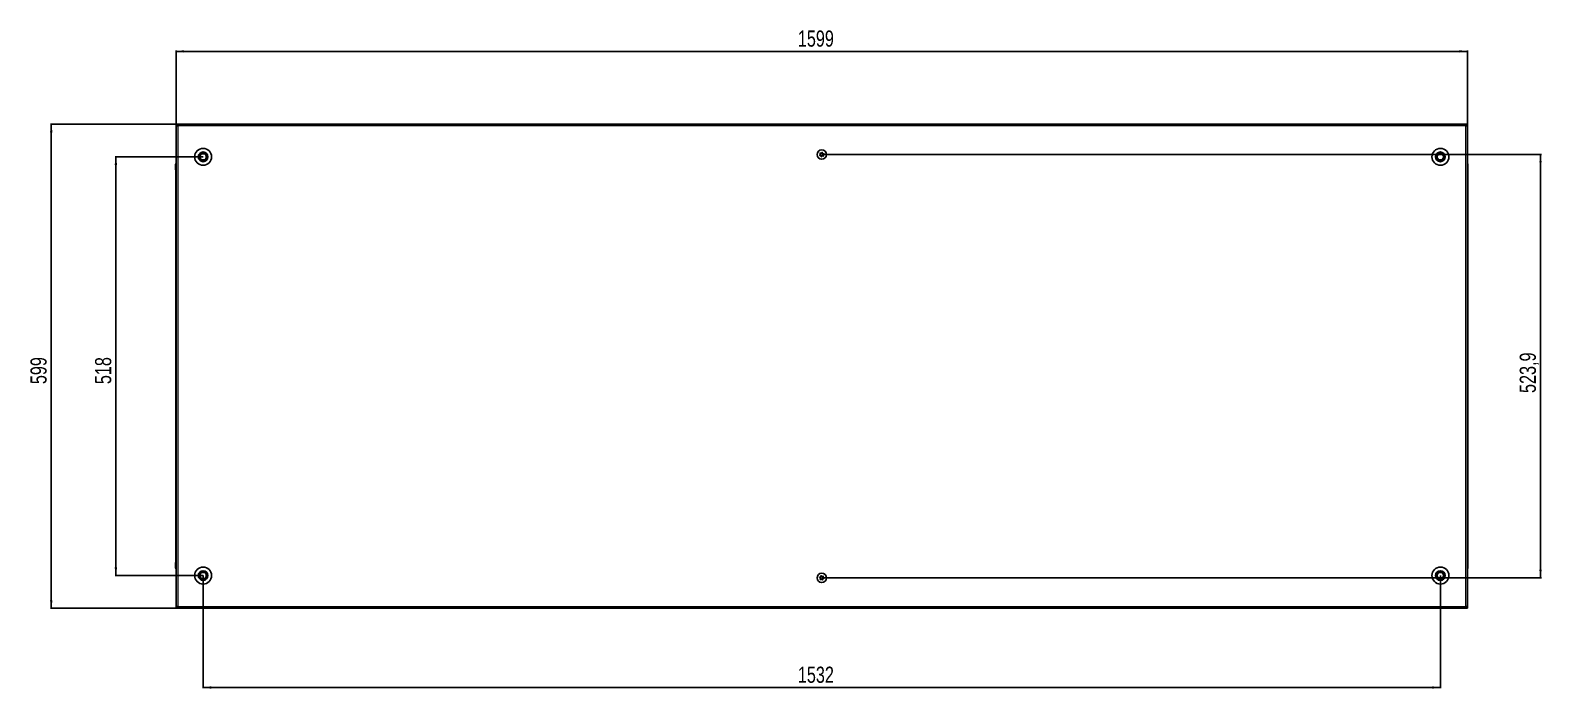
# Model space of a CAD drawing. Header units: millimetres. Extents: x 1132 to 6272, y -337 to 1933.
# Drawn here: x 1132 to 3004, y 1048 to 1863 of the extents above; entities that cross this region are included whole.
import ezdxf

# ---------------------------------------------------------------- set-up
doc = ezdxf.new("R2010")
doc.units = ezdxf.units.MM
doc.layers.add('FORMAT', color=7, linetype='Continuous')
doc.styles.add('SLDTEXTSTYLE0', font='TXT', dxfattribs={"width": 0.75})
doc.dimstyles.new('SLDDIMSTYLE0', dxfattribs={"dimtxt": 20, "dimasz": 10, "dimexe": 0, "dimexo": 0.0625, "dimgap": 5, "dimtad": 2, "dimdec": 1, "dimrnd": 1e-09, "dimzin": 12, "dimdsep": 46, "dimtxsty": 'SLDTEXTSTYLE0', "dimsah": 1, "dimcen": 0.09, "dimadec": 0, "dimazin": 3, "dimtfac": 1, "dimtofl": 0, "dimtmove": 0, "dimatfit": 3, "dimfxl": 0, "dimfrac": 2, "dimtolj": 1, "dimtzin": 12, "dimarcsym": 0})

# ---------------------------------------------------------------- blocks, each defined once
blk = doc.blocks.new('_D')
at = {"layer": 'FORMAT'}
for p, q in [((1313, 1746.6), (1157.5, 1746.6)), ((1158.5, 1147.6), (1158.5, 1746.6)), ((1313, 1147.6), (1157.5, 1147.6))]:
    blk.add_line(p, q, dxfattribs=at)
for points in [[(1158.5, 1746.6), (1156.9, 1736.6), (1160, 1736.6)], [(1158.5, 1147.6), (1160, 1157.6), (1156.9, 1157.6)]]:
    blk.add_solid(points, dxfattribs=at)
at = {"layer": 'FORMAT', "insert": (1132.7, 1424.9), "char_height": 20, "attachment_point": 1, "rotation": 90, "style": 'SLDTEXTSTYLE0'}
blk.add_mtext('599', dxfattribs=at)
blk = doc.blocks.new('_D_1')
at = {"layer": 'FORMAT'}
for p, q in [((1313, 1746.6), (1313, 1837.6)), ((2912, 1836.6), (1313, 1836.6)), ((2912, 1746.6), (2912, 1837.6))]:
    blk.add_line(p, q, dxfattribs=at)
for points in [[(1313, 1836.6), (1323, 1835.1), (1323, 1838.1)], [(2912, 1836.6), (2902, 1838.1), (2902, 1835.1)]]:
    blk.add_solid(points, dxfattribs=at)
at = {"layer": 'FORMAT', "insert": (2082.9, 1862.4), "char_height": 20, "attachment_point": 1, "style": 'SLDTEXTSTYLE0'}
blk.add_mtext('1599', dxfattribs=at)
blk = doc.blocks.new('_D_2')
at = {"layer": 'FORMAT'}
for p, q in [((1346.5, 1188.1), (1346.5, 1048.6)), ((2878.5, 1188.1), (2878.5, 1048.6)), ((1346.5, 1049.6), (2878.5, 1049.6))]:
    blk.add_line(p, q, dxfattribs=at)
for points in [[(1346.5, 1049.6), (1356.5, 1048.1), (1356.5, 1051.1)], [(2878.5, 1049.6), (2868.5, 1051.1), (2868.5, 1048.1)]]:
    blk.add_solid(points, dxfattribs=at)
at = {"layer": 'FORMAT', "insert": (2082.9, 1075.4), "char_height": 20, "attachment_point": 1, "style": 'SLDTEXTSTYLE0'}
blk.add_mtext('1532', dxfattribs=at)
blk = doc.blocks.new('_D_3')
at = {"layer": 'FORMAT'}
for p, q in [((2112.5, 1709.1), (3003.5, 1709.1)), ((3002.5, 1709.1), (3002.5, 1185.3)), ((2112.5, 1185.3), (3003.5, 1185.3))]:
    blk.add_line(p, q, dxfattribs=at)
for points in [[(3002.5, 1709.1), (3001, 1699.1), (3004, 1699.1)], [(3002.5, 1185.3), (3004, 1195.3), (3001, 1195.3)]]:
    blk.add_solid(points, dxfattribs=at)
at = {"layer": 'FORMAT', "insert": (2976.7, 1413.9), "char_height": 20, "attachment_point": 1, "rotation": 90, "style": 'SLDTEXTSTYLE0'}
blk.add_mtext('523,9', dxfattribs=at)
blk = doc.blocks.new('_D_4')
at = {"layer": 'FORMAT'}
for p, q in [((1346.5, 1706.1), (1237.5, 1706.1)), ((1238.5, 1706.1), (1238.5, 1188.1)), ((1346.5, 1188.1), (1237.5, 1188.1))]:
    blk.add_line(p, q, dxfattribs=at)
for points in [[(1238.5, 1706.1), (1236.9, 1696.1), (1240, 1696.1)], [(1238.5, 1188.1), (1240, 1198.1), (1236.9, 1198.1)]]:
    blk.add_solid(points, dxfattribs=at)
at = {"layer": 'FORMAT', "insert": (1212.7, 1424.9), "char_height": 20, "attachment_point": 1, "rotation": 90, "style": 'SLDTEXTSTYLE0'}
blk.add_mtext('518', dxfattribs=at)

msp = doc.modelspace()

# ---------------------------------------------------------------- linework, layer by layer
at = {"color": 7, "linetype": 'Continuous', "lineweight": 25}
for p, q in [((1315.09, 1746.6), (1312.99, 1746.6)), ((1312.99, 1745.1), (1312.99, 1746.6)), ((1312.99, 1745.1), (1315.09, 1745.1)), ((1312.99, 1745.1), (1312.99, 1744.5)), ((1312.99, 1744.5), (1312.99, 1149.7)), ((1312.99, 1744.5), (1315.09, 1744.5)), ((1315.09, 1746.6), (1315.09, 1744.5)), ((2909.89, 1746.6), (1315.09, 1746.6)), ((2909.89, 1744.5), (2909.89, 1746.6)), ((2911.99, 1746.6), (2909.89, 1746.6)), ((2909.89, 1745.1), (2911.99, 1745.1)), ((2909.89, 1744.5), (2911.99, 1744.5)), ((2911.99, 1745.1), (2911.99, 1746.6)), ((2911.99, 1744.5), (2911.99, 1745.1)), ((2911.99, 1149.7), (2911.99, 1744.5)), ((1312.49, 1696.6), (1312.49, 1690.1)), ((1312.49, 1690.1), (1312.49, 1696.6)), ((1312.49, 1690.1), (1312.49, 1690.1)), ((1312.99, 1690.1), (1312.49, 1690.1)), ((1312.64, 1690.1), (1312.64, 1204.1)), ((2911.99, 1697.93), (2911.99, 1697.93)), ((2911.99, 1690.1), (2912.49, 1690.1)), ((2912.34, 1204.1), (2912.34, 1690.1)), ((2912.49, 1696.6), (2912.49, 1690.1)), ((2912.49, 1690.1), (2912.49, 1696.6)), ((2912.49, 1690.1), (2912.49, 1690.1)), ((2912.49, 1690.1), (2912.49, 1690.1)), ((1312.49, 1197.6), (1312.49, 1204.1)), ((1312.49, 1204.1), (1312.49, 1204.1)), ((1312.49, 1204.1), (1312.49, 1204.1)), ((1312.49, 1204.1), (1312.49, 1197.6)), ((1312.99, 1204.1), (1312.49, 1204.1)), ((2911.99, 1204.1), (2912.49, 1204.1)), ((2912.49, 1204.1), (2912.49, 1204.1)), ((2912.49, 1197.6), (2912.49, 1204.1)), ((2912.49, 1204.1), (2912.49, 1197.6)), ((1312.99, 1196.28), (1312.99, 1196.28)), ((1315.09, 1149.7), (1312.99, 1149.7)), ((1312.99, 1149.7), (1312.99, 1149.1)), ((1315.09, 1149.1), (1312.99, 1149.1)), ((1312.99, 1149.1), (1312.99, 1147.6)), ((1312.99, 1147.6), (1315.09, 1147.6)), ((1315.09, 1149.7), (1315.09, 1147.6)), ((1315.09, 1147.6), (2909.89, 1147.6)), ((2909.89, 1147.6), (2909.89, 1149.7)), ((2911.99, 1149.7), (2909.89, 1149.7)), ((2911.99, 1149.1), (2909.89, 1149.1)), ((2909.89, 1147.6), (2911.99, 1147.6)), ((2911.99, 1149.1), (2911.99, 1149.7)), ((2911.99, 1149.1), (2911.99, 1147.6))]:
    msp.add_line(p, q, dxfattribs=at)
at = {"color": 8, "linetype": 'Continuous', "lineweight": 18}
for p, q in [((2909.89, 1744.5), (1315.09, 1744.5)), ((1315.09, 1744.5), (1315.09, 1149.7)), ((2909.89, 1149.7), (2909.89, 1744.5)), ((1312.99, 1696.6), (1312.49, 1696.6)), ((2911.99, 1696.6), (2912.49, 1696.6)), ((1312.99, 1197.6), (1312.49, 1197.6)), ((2911.99, 1197.6), (2912.49, 1197.6)), ((1315.09, 1149.7), (2909.89, 1149.7))]:
    msp.add_line(p, q, dxfattribs=at)
at = {"color": 7, "linetype": 'Continuous', "lineweight": 25}
for centre, radius in [((1346.49, 1706.1), 10.5), ((1346.49, 1706.1), 6), ((1346.49, 1706.1), 3.9), ((2112.49, 1708.95), 5.79), ((2112.49, 1708.95), 1.85), ((2878.49, 1706.1), 10.5), ((2878.49, 1706.1), 6), ((2878.49, 1706.1), 3.9), ((1346.49, 1188.1), 10.5), ((2878.49, 1188.1), 10.5), ((1346.49, 1188.1), 6), ((1346.49, 1188.1), 3.9), ((2112.49, 1185.25), 5.79), ((2112.49, 1185.25), 1.85), ((2878.49, 1188.1), 6), ((2878.49, 1188.1), 3.9)]:
    msp.add_circle(centre, radius, dxfattribs=at)
for centre, radius, start, end in [((1346.49, 1706.1), 4.62, 120, 180), ((1346.49, 1706.1), 4.62, 180, 240), ((1346.49, 1706.1), 4.62, 60, 120), ((1346.49, 1706.1), 4.62, 0, 60), ((1346.49, 1706.1), 4.62, 300, 0), ((2878.49, 1706.1), 4.62, 120, 180), ((2878.49, 1706.1), 4.62, 180, 240), ((2878.49, 1706.1), 4.62, 60, 120), ((2878.49, 1706.1), 4.62, 360, 60), ((2878.49, 1706.1), 4.62, 300, 360), ((1314.49, 1696.6), 2, 138.57492, 180), ((1314.49, 1696.6), 2, 138.59038, 180), ((1346.49, 1706.1), 4.62, 240, 300), ((2878.49, 1706.1), 4.62, 240, 300), ((2910.49, 1696.6), 2, 33.94202, 41.40962), ((2910.49, 1696.6), 2, 0, 41.40962), ((2910.49, 1696.6), 2, 0, 18.58003), ((1314.49, 1197.6), 2, 180, 198.58003), ((1314.49, 1197.6), 2, 180, 221.39416), ((1314.49, 1197.6), 2, 213.94202, 221.40962), ((1346.49, 1188.1), 4.62, 120, 180), ((1346.49, 1188.1), 4.62, 180, 240), ((1346.49, 1188.1), 4.62, 60, 120), ((1346.49, 1188.1), 4.62, 240, 300), ((1346.49, 1188.1), 4.62, 0, 60), ((1346.49, 1188.1), 4.62, 300, 0), ((2878.49, 1188.1), 4.62, 120, 180), ((2878.49, 1188.1), 4.62, 180, 240), ((2878.49, 1188.1), 4.62, 60, 120), ((2878.49, 1188.1), 4.62, 240, 300), ((2878.49, 1188.1), 4.62, 360, 60), ((2878.49, 1188.1), 4.62, 300, 360), ((2910.49, 1197.6), 2, 318.57492, 0), ((2910.49, 1197.6), 2, 318.59038, 0)]:
    msp.add_arc(centre, radius, start, end, dxfattribs=at)
for points, knots in [([(1341.87, 1706.1), (1342.2, 1706.68), (1342.77, 1707.66), (1343.59, 1709.08), (1344, 1709.79), (1344.18, 1710.1)], [0, 0, 0, 0, 0.4391308, 0.7513783, 1, 1, 1, 1]), ([(1344.18, 1702.1), (1343.85, 1702.68), (1343.28, 1703.66), (1342.46, 1705.08), (1342.05, 1705.79), (1341.87, 1706.1)], [0, 0, 0, 0, 0.4391308, 0.7513783, 1, 1, 1, 1]), ([(1344.18, 1710.1), (1344.38, 1710.1), (1345.08, 1710.1), (1346.39, 1710.1), (1347.78, 1710.1), (1348.53, 1710.1), (1348.8, 1710.1)], [0, 0, 0, 0, 0.1393293, 0.4852696, 0.8163565, 1, 1, 1, 1]), ([(1348.8, 1710.1), (1349.13, 1709.53), (1349.69, 1708.55), (1350.52, 1707.13), (1350.93, 1706.42), (1351.11, 1706.1)], [0, 0, 0, 0, 0.4391308, 0.7513783, 1, 1, 1, 1]), ([(1351.11, 1706.1), (1350.78, 1705.53), (1350.21, 1704.55), (1349.39, 1703.13), (1348.98, 1702.42), (1348.8, 1702.1)], [0, 0, 0, 0, 0.4391308, 0.7513783, 1, 1, 1, 1]), ([(2110.4, 1710.82), (2110.39, 1710.81), (2110.38, 1710.79), (2110.38, 1710.73), (2110.4, 1710.59), (2110.54, 1710.22), (2110.73, 1709.72), (2110.62, 1709.09), (2110.31, 1708.69), (2110.03, 1708.41), (2109.87, 1708.23), (2109.83, 1708.14), (2109.82, 1708.1), (2109.83, 1708.07), (2109.85, 1708.04), (2109.91, 1708), (2110.17, 1707.93), (2110.64, 1707.88), (2111.31, 1707.63), (2111.62, 1706.99), (2111.73, 1706.53), (2111.83, 1706.28), (2111.88, 1706.23), (2111.91, 1706.21), (2111.94, 1706.21), (2111.97, 1706.22), (2112.01, 1706.24), (2112.08, 1706.29), (2112.23, 1706.46), (2112.47, 1706.76), (2112.84, 1707.12), (2113.44, 1707.29), (2113.97, 1707.16), (2114.35, 1707.06), (2114.5, 1707.05), (2114.55, 1707.07), (2114.58, 1707.09), (2114.6, 1707.12), (2114.6, 1707.18), (2114.58, 1707.32), (2114.44, 1707.69), (2114.25, 1708.19), (2114.35, 1708.82), (2114.67, 1709.22), (2114.95, 1709.5), (2115.1, 1709.68), (2115.15, 1709.77), (2115.15, 1709.81), (2115.15, 1709.84), (2115.13, 1709.87), (2115.07, 1709.91), (2114.81, 1709.98), (2114.34, 1710.03), (2113.67, 1710.28), (2113.35, 1710.91), (2113.24, 1711.38), (2113.14, 1711.63), (2113.1, 1711.68), (2113.07, 1711.69), (2113.04, 1711.7), (2113, 1711.69), (2112.97, 1711.67), (2112.9, 1711.62), (2112.75, 1711.45), (2112.51, 1711.15), (2112.14, 1710.79), (2111.53, 1710.62), (2111.01, 1710.75), (2110.63, 1710.85), (2110.48, 1710.86), (2110.42, 1710.84), (2110.41, 1710.83), (2110.4, 1710.82)], [0, 0, 0, 0, 0.0020087, 0.00442, 0.0093647, 0.0255282, 0.0677053, 0.0957862, 0.1246456, 0.1503415, 0.1605194, 0.1633943, 0.1656965, 0.1672448, 0.1688741, 0.1707699, 0.1786058, 0.2119941, 0.2499945, 0.2879948, 0.3213831, 0.329219, 0.3311148, 0.3327441, 0.3342924, 0.3362166, 0.3385353, 0.3413178, 0.349662, 0.3753578, 0.4042173, 0.4322982, 0.4744753, 0.4906388, 0.4966691, 0.49844, 0.5, 0.5020087, 0.50442, 0.5093647, 0.5255282, 0.5677053, 0.5957862, 0.6246456, 0.6503415, 0.6605194, 0.6633943, 0.6656965, 0.6672448, 0.6688741, 0.6707699, 0.6786058, 0.7119941, 0.7499945, 0.7879948, 0.8213831, 0.829219, 0.8311148, 0.8327441, 0.8342924, 0.8362166, 0.8385353, 0.8413178, 0.849662, 0.8753578, 0.9042173, 0.9322982, 0.9744753, 0.9906388, 0.9966691, 0.99844, 1, 1, 1, 1]), ([(2873.87, 1706.1), (2874.2, 1706.68), (2874.77, 1707.66), (2875.59, 1709.08), (2876, 1709.79), (2876.18, 1710.1)], [0, 0, 0, 0, 0.4391308, 0.7513783, 1, 1, 1, 1]), ([(2876.18, 1702.1), (2875.85, 1702.68), (2875.28, 1703.66), (2874.46, 1705.08), (2874.05, 1705.79), (2873.87, 1706.1)], [0, 0, 0, 0, 0.4391308, 0.7513783, 1, 1, 1, 1]), ([(2876.18, 1710.1), (2876.38, 1710.1), (2877.08, 1710.1), (2878.39, 1710.1), (2879.78, 1710.1), (2880.53, 1710.1), (2880.8, 1710.1)], [0, 0, 0, 0, 0.1393293, 0.4852696, 0.8163565, 1, 1, 1, 1]), ([(2880.8, 1710.1), (2881.13, 1709.53), (2881.69, 1708.55), (2882.52, 1707.13), (2882.93, 1706.42), (2883.11, 1706.1)], [0, 0, 0, 0, 0.4391308, 0.7513783, 1, 1, 1, 1]), ([(2883.11, 1706.1), (2882.78, 1705.53), (2882.21, 1704.55), (2881.39, 1703.13), (2880.98, 1702.42), (2880.8, 1702.1)], [0, 0, 0, 0, 0.4391308, 0.7513783, 1, 1, 1, 1]), ([(1348.8, 1702.1), (1348.53, 1702.1), (1347.78, 1702.1), (1346.39, 1702.1), (1345.08, 1702.1), (1344.38, 1702.1), (1344.18, 1702.1)], [0, 0, 0, 0, 0.1836435, 0.5147304, 0.8606707, 1, 1, 1, 1]), ([(2880.8, 1702.1), (2880.53, 1702.1), (2879.78, 1702.1), (2878.39, 1702.1), (2877.08, 1702.1), (2876.38, 1702.1), (2876.18, 1702.1)], [0, 0, 0, 0, 0.1836435, 0.5147304, 0.8606707, 1, 1, 1, 1]), ([(1341.87, 1188.1), (1342.2, 1188.68), (1342.77, 1189.66), (1343.59, 1191.08), (1344, 1191.79), (1344.18, 1192.1)], [0, 0, 0, 0, 0.4391308, 0.7513783, 1, 1, 1, 1]), ([(1344.18, 1184.1), (1343.85, 1184.68), (1343.28, 1185.66), (1342.46, 1187.08), (1342.05, 1187.79), (1341.87, 1188.1)], [0, 0, 0, 0, 0.4391308, 0.7513783, 1, 1, 1, 1]), ([(1344.18, 1192.1), (1344.38, 1192.1), (1345.08, 1192.1), (1346.39, 1192.1), (1347.78, 1192.1), (1348.53, 1192.1), (1348.8, 1192.1)], [0, 0, 0, 0, 0.1393293, 0.4852696, 0.8163565, 1, 1, 1, 1]), ([(1348.8, 1184.1), (1348.53, 1184.1), (1347.78, 1184.1), (1346.39, 1184.1), (1345.08, 1184.1), (1344.38, 1184.1), (1344.18, 1184.1)], [0, 0, 0, 0, 0.1836435, 0.5147304, 0.8606707, 1, 1, 1, 1]), ([(1348.8, 1192.1), (1349.13, 1191.53), (1349.69, 1190.55), (1350.52, 1189.13), (1350.93, 1188.42), (1351.11, 1188.1)], [0, 0, 0, 0, 0.4391308, 0.7513783, 1, 1, 1, 1]), ([(1351.11, 1188.1), (1350.78, 1187.53), (1350.21, 1186.55), (1349.39, 1185.13), (1348.98, 1184.42), (1348.8, 1184.1)], [0, 0, 0, 0, 0.4391308, 0.7513783, 1, 1, 1, 1]), ([(2115.21, 1184.61), (2115.21, 1184.62), (2115.22, 1184.65), (2115.19, 1184.7), (2115.1, 1184.82), (2114.81, 1185.07), (2114.4, 1185.42), (2114.19, 1186.02), (2114.28, 1186.53), (2114.39, 1186.91), (2114.44, 1187.14), (2114.44, 1187.24), (2114.42, 1187.28), (2114.4, 1187.3), (2114.37, 1187.31), (2114.3, 1187.32), (2114.04, 1187.26), (2113.6, 1187.09), (2112.9, 1186.98), (2112.31, 1187.39), (2112, 1187.74), (2111.79, 1187.92), (2111.72, 1187.94), (2111.69, 1187.94), (2111.66, 1187.93), (2111.64, 1187.9), (2111.61, 1187.87), (2111.58, 1187.79), (2111.53, 1187.57), (2111.46, 1187.2), (2111.31, 1186.7), (2110.86, 1186.26), (2110.33, 1186.13), (2109.95, 1186.03), (2109.82, 1185.97), (2109.77, 1185.93), (2109.76, 1185.89), (2109.76, 1185.86), (2109.79, 1185.8), (2109.88, 1185.69), (2110.17, 1185.44), (2110.58, 1185.09), (2110.78, 1184.49), (2110.7, 1183.98), (2110.59, 1183.6), (2110.54, 1183.37), (2110.54, 1183.27), (2110.55, 1183.23), (2110.58, 1183.21), (2110.6, 1183.19), (2110.67, 1183.19), (2110.94, 1183.25), (2111.38, 1183.42), (2112.08, 1183.53), (2112.66, 1183.12), (2112.98, 1182.76), (2113.19, 1182.59), (2113.25, 1182.57), (2113.29, 1182.57), (2113.31, 1182.58), (2113.34, 1182.61), (2113.36, 1182.64), (2113.4, 1182.72), (2113.45, 1182.94), (2113.52, 1183.31), (2113.67, 1183.81), (2114.12, 1184.25), (2114.65, 1184.38), (2115.03, 1184.48), (2115.16, 1184.54), (2115.2, 1184.58), (2115.21, 1184.6), (2115.21, 1184.61)], [0, 0, 0, 0, 0.0020087, 0.00442, 0.0093647, 0.0255282, 0.0677053, 0.0957862, 0.1246456, 0.1503415, 0.1605194, 0.1633943, 0.1656965, 0.1672448, 0.1688741, 0.1707699, 0.1786058, 0.2119941, 0.2499945, 0.2879948, 0.3213831, 0.329219, 0.3311148, 0.3327441, 0.3342924, 0.3362166, 0.3385353, 0.3413178, 0.349662, 0.3753578, 0.4042173, 0.4322982, 0.4744753, 0.4906388, 0.4966691, 0.49844, 0.5, 0.5020087, 0.50442, 0.5093647, 0.5255282, 0.5677053, 0.5957862, 0.6246456, 0.6503415, 0.6605194, 0.6633943, 0.6656965, 0.6672448, 0.6688741, 0.6707699, 0.6786058, 0.7119941, 0.7499945, 0.7879948, 0.8213831, 0.829219, 0.8311148, 0.8327441, 0.8342924, 0.8362166, 0.8385353, 0.8413178, 0.849662, 0.8753578, 0.9042173, 0.9322982, 0.9744753, 0.9906388, 0.9966691, 0.99844, 1, 1, 1, 1]), ([(2873.87, 1188.1), (2874.2, 1188.68), (2874.77, 1189.66), (2875.59, 1191.08), (2876, 1191.79), (2876.18, 1192.1)], [0, 0, 0, 0, 0.4391308, 0.7513783, 1, 1, 1, 1]), ([(2876.18, 1184.1), (2875.85, 1184.68), (2875.28, 1185.66), (2874.46, 1187.08), (2874.05, 1187.79), (2873.87, 1188.1)], [0, 0, 0, 0, 0.4391308, 0.7513783, 1, 1, 1, 1]), ([(2876.18, 1192.1), (2876.38, 1192.1), (2877.08, 1192.1), (2878.39, 1192.1), (2879.78, 1192.1), (2880.53, 1192.1), (2880.8, 1192.1)], [0, 0, 0, 0, 0.1393293, 0.4852696, 0.8163565, 1, 1, 1, 1]), ([(2880.8, 1184.1), (2880.53, 1184.1), (2879.78, 1184.1), (2878.39, 1184.1), (2877.08, 1184.1), (2876.38, 1184.1), (2876.18, 1184.1)], [0, 0, 0, 0, 0.1836435, 0.5147304, 0.8606707, 1, 1, 1, 1]), ([(2880.8, 1192.1), (2881.13, 1191.53), (2881.69, 1190.55), (2882.52, 1189.13), (2882.93, 1188.42), (2883.11, 1188.1)], [0, 0, 0, 0, 0.4391308, 0.7513783, 1, 1, 1, 1]), ([(2883.11, 1188.1), (2882.78, 1187.53), (2882.21, 1186.55), (2881.39, 1185.13), (2880.98, 1184.42), (2880.8, 1184.1)], [0, 0, 0, 0, 0.4391308, 0.7513783, 1, 1, 1, 1])]:
    msp.add_open_spline(points, degree=3, knots=knots, dxfattribs=at)

# ---------------------------------------------------------------- dimensions: what is measured, and where the dimension line sits
at = {"layer": 'FORMAT'}
dim = msp.add_linear_dim(base=(1312.99, 1836.6), p1=(2911.99, 1746.6), p2=(1312.99, 1746.6), dimstyle='SLDDIMSTYLE0', dxfattribs=at)
dim.commit()
dim.dimension.update_dxf_attribs({"geometry": '_D_1', "text_midpoint": (2112.49, 1836.6), "dimtype": 160})
for base, p1, p2, angle, picture, middle in [((1158.49, 1746.6), (1312.99, 1147.6), (1312.99, 1746.6), 90, '_D', (1158.49, 1447.1)), ((1238.49, 1188.1), (1346.49, 1706.1), (1346.49, 1188.1), 90, '_D_4', (1238.49, 1447.1)), ((3002.48881076, 1185.25434732), (2112.48845386, 1709.10434732), (2112.48845386, 1185.25434732), 90, '_D_3', (3002.48881076, 1447.17934732)), ((2878.49, 1049.6), (1346.49, 1188.1), (2878.49, 1188.1), 0, '_D_2', (2112.49, 1049.6))]:
    dim = msp.add_linear_dim(base=base, p1=p1, p2=p2, angle=angle, dimstyle='SLDDIMSTYLE0', dxfattribs=at)
    dim.commit()
    dim.dimension.update_dxf_attribs({"geometry": picture, "text_midpoint": middle, "dimtype": 160})

doc.saveas('drawing.dxf')
